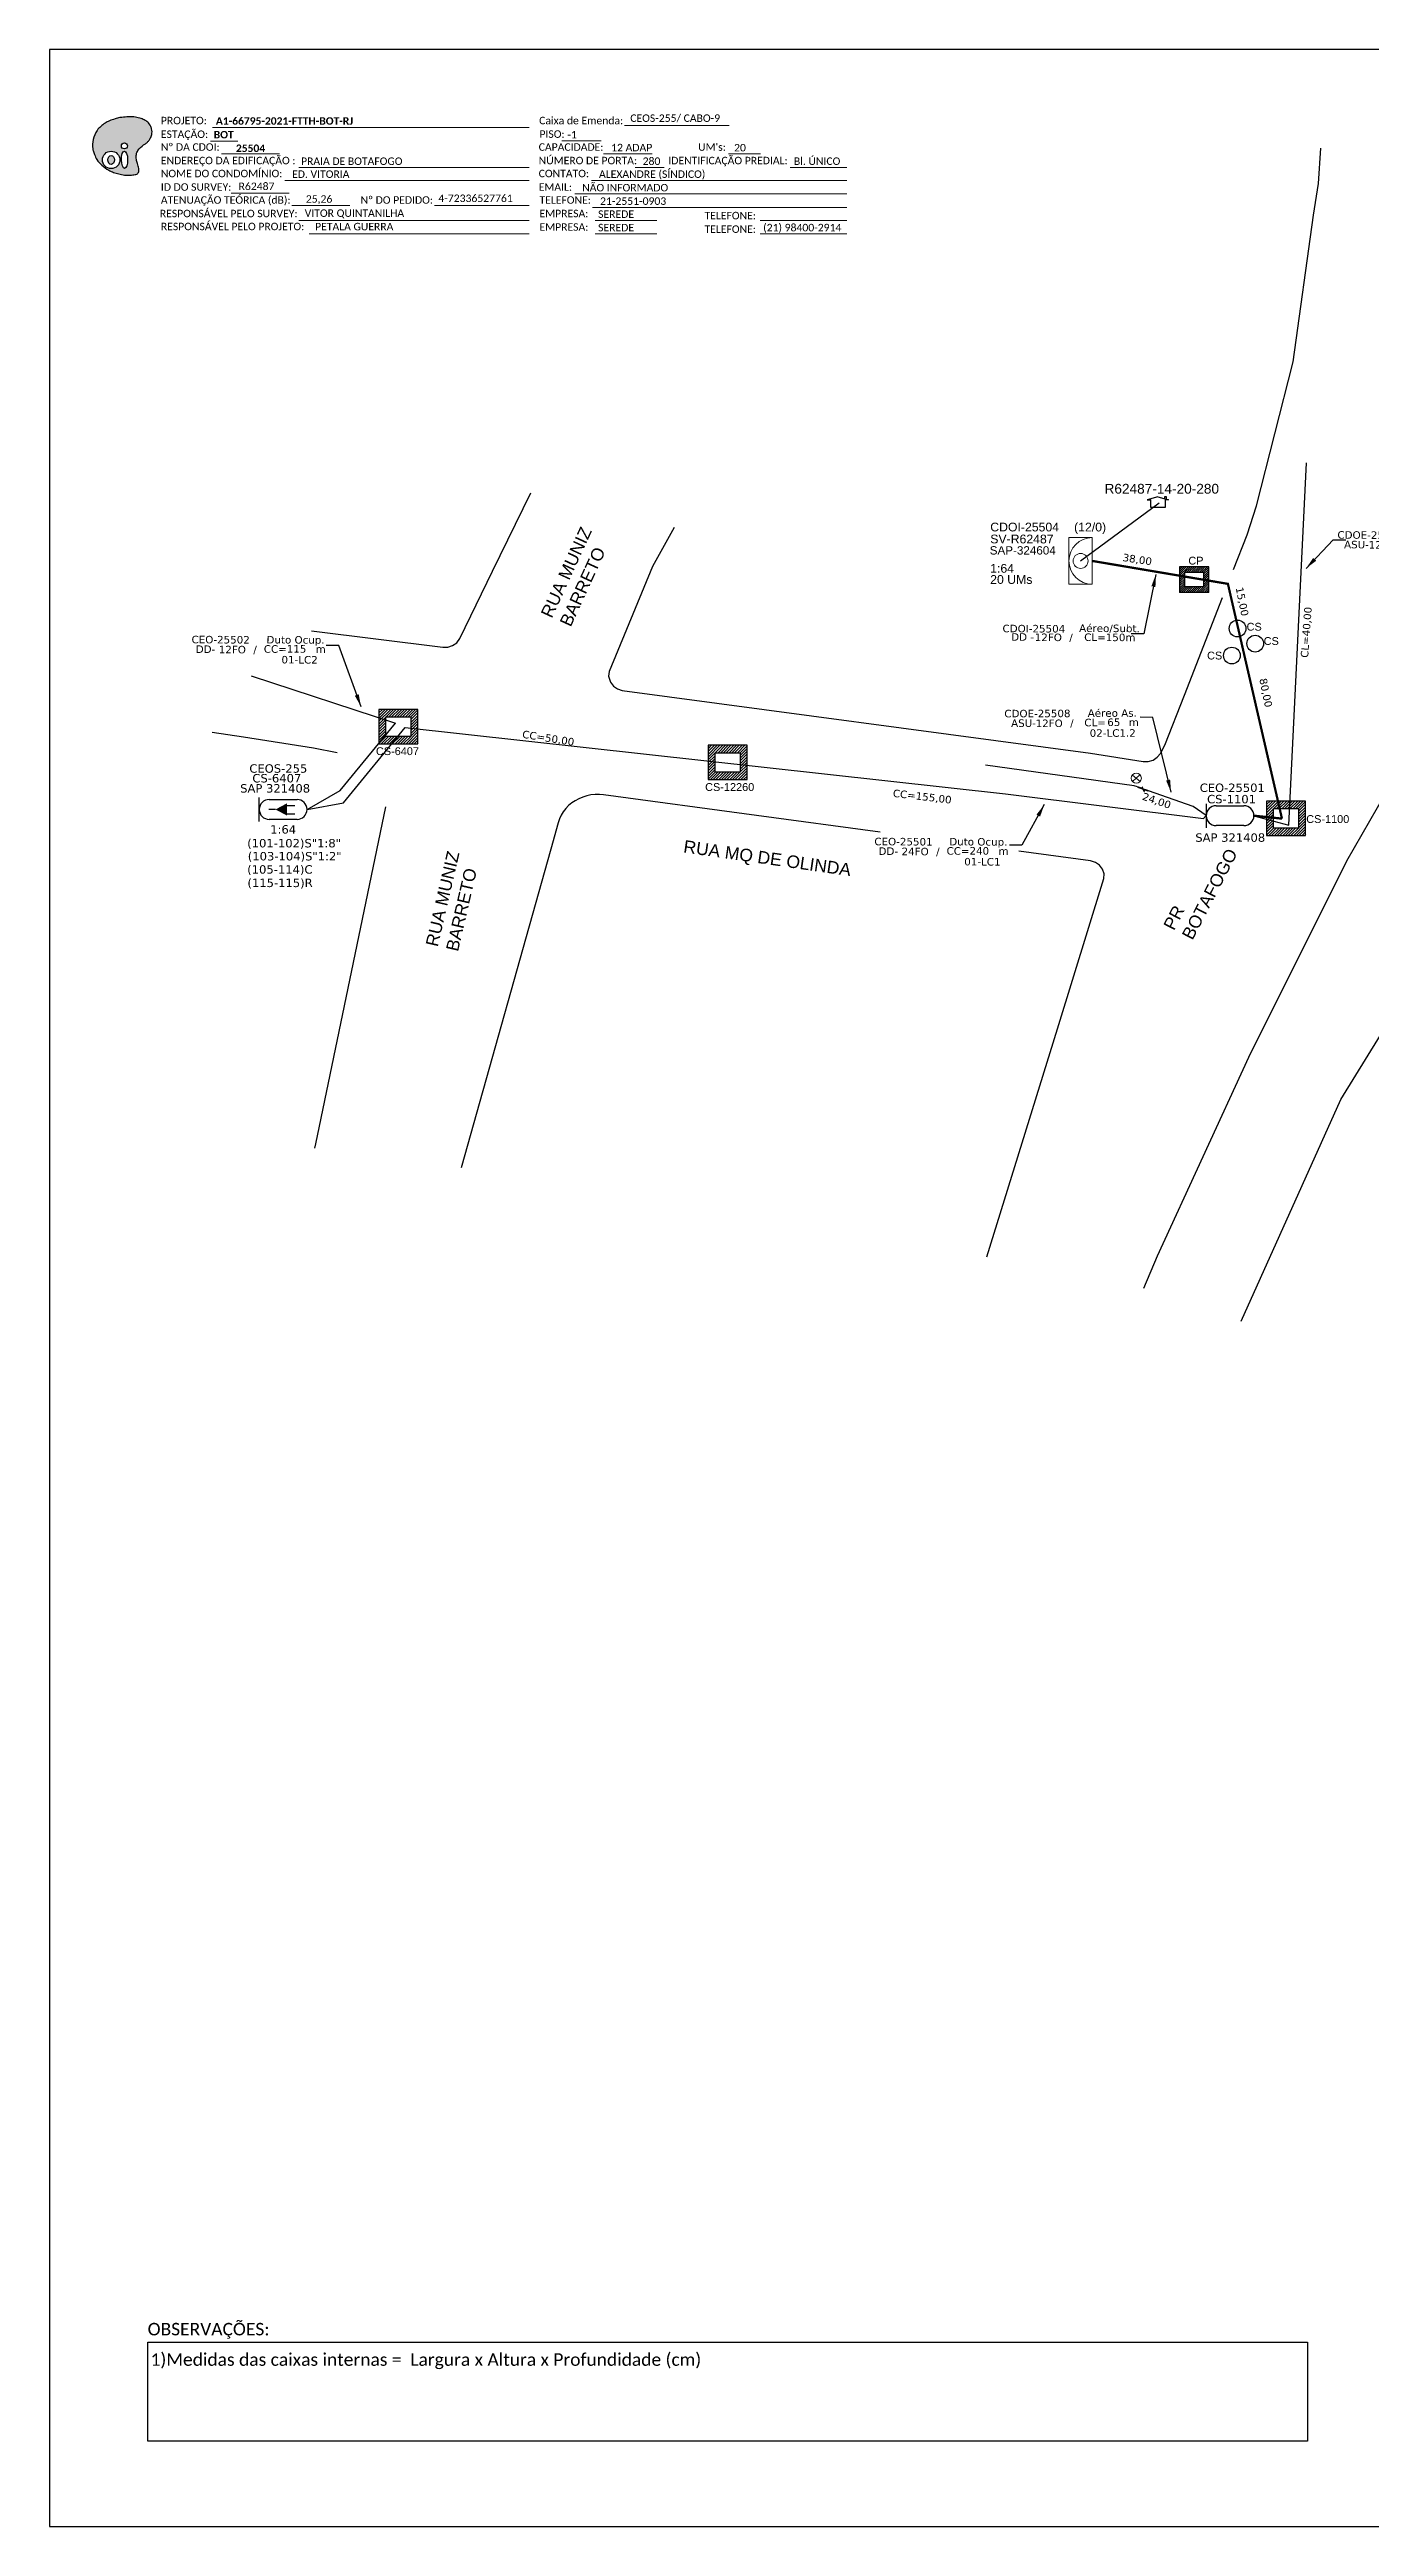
# Model space of a CAD drawing. Extents: x -4 to 837, y 1 to 595.
# Drawn here: x -4 to 313, y 1 to 595 of the extents above; entities that cross this region are included whole.
import ezdxf
from ezdxf.enums import TextEntityAlignment as Align

# ---------------------------------------------------------------- set-up
doc = ezdxf.new("R2010")
doc.units = 0
doc.linetypes.add('PHANTOM2', pattern=[1.25, 0.625, -0.125, 0.125, -0.125, 0.125, -0.125])
for name, color, linetype in [('10.0-Cartográfico', 4, 'Continuous'), ('10.1-Caixas Subterrâneas', 5, 'Continuous'), ('20.4-CEOS', 1, 'Continuous'), ('20.5-CEO', 1, 'Continuous'), ('CAP a instalar', 1, 'Continuous'), ('celulas gpon', 7, 'Continuous'), ('label_cabos', 7, 'Continuous'), ('Legenda', 1, 'Continuous'), ('locais', 5, 'Continuous'), ('QUADRA', 7, 'Continuous'), ('Subida Lateral', 5, 'Continuous'), ('surveys', 7, 'Continuous'), ('surveys legendas', 7, 'Continuous')]:
    doc.layers.add(name, color=color, linetype=linetype)
for name, color, linetype, lineweight in [('10.4-Postes', 1, 'Continuous', 0), ("20.0-LEGENDA DOS CDO'S", 1, 'Continuous', 0), ('20.1-CDO_INTERIOR', 1, 'Continuous', 0), ('Segmento Logradouro Texto', 251, 'Continuous', 0)]:
    doc.layers.add(name, color=color, linetype=linetype, lineweight=lineweight)
doc.layers.add('DROP DE CLIENTE', color=140, linetype='Continuous', plot=False)
doc.layers.add('EXTRA', color=50, linetype='Continuous', plot=False)
doc.styles.add('ARIAL', font='arial.ttf')
doc.styles.add('DIGICADE', font='arial.ttf')
doc.styles.add('MtXpl_Calibri', font='calibri.ttf')
doc.styles.add('siredit', font='verdana.ttf')
doc.styles.add('WMF-Calibri0', font='calibri.ttf')
doc.styles.add('WMF-Calibri1', font='calibrib.ttf')
doc.linetypes.add('FENCELINE1', pattern='A,0.25,-0.1,[133,ltypeshp.shx,S=0.1,R=0,X=-0.1,Y=0],-0.1,1', length=1.45)
doc.dimstyles.new('CC', dxfattribs={"dimtxt": 1, "dimasz": 2, "dimexe": 0.18, "dimexo": 0.0625, "dimgap": 0.09, "dimtad": 0, "dimdec": 0, "dimrnd": 1, "dimzin": 0, "dimdsep": 46, "dimtxsty": 'siredit', "dimblk": 'NONE', "dimcen": 0, "dimse1": 1, "dimse2": 1, "dimsd1": 1, "dimsd2": 1, "dimclrt": 7, "dimadec": 0, "dimazin": 0, "dimtfac": 1, "dimtdec": 0, "dimtofl": 0, "dimtmove": 0, "dimatfit": 3, "dimfxl": 0, "dimtolj": 1, "dimtzin": 0, "dimarcsym": 0})

# ---------------------------------------------------------------- blocks, each defined once
blk = doc.blocks.new('OI')
h = blk.add_hatch(color=40)
edge = h.paths.add_edge_path()
edge.add_spline(control_points=[(4.35, -0.67), (3.92, -0.99), (3.26, -1.5), (2.81, -2.59), (2.9, -3.5), (3.06, -4.27), (3.31, -4.85), (3.37, -5.39), (3.4, -5.88), (3.2, -6.4), (2.54, -6.61), (1.65, -6.63), (0.55, -6.67), (-0.56, -6.42), (-1.61, -6.14), (-2.77, -5.61), (-3.92, -4.77), (-4.89, -3.7), (-5.34, -2.65), (-5.6, -1.94), (-5.85, -0.96), (-5.71, 0.47), (-5.1, 2.02), (-4.14, 3.02), (-3.3, 3.61), (-2.37, 4.16), (-1.36, 4.44), (-0.56, 4.7), (0.79, 4.85), (2.24, 4.97), (3.79, 4.57), (4.67, 4.21), (5.44, 3.65), (5.76, 2.99), (6.03, 2.21), (6.01, 1.46), (5.72, 0.64), (5.31, 0.08), (4.88, -0.38), (4.51, -0.55), (4.35, -0.67)], knot_values=[0, 0, 0, 0, 1.60434, 2.417191, 3.427595, 4.282808, 4.776746, 5.304182, 5.888771, 6.258406, 6.858137, 7.79129, 8.986195, 10.124242, 11.187857, 12.242908, 13.953784, 15.414161, 16.515391, 17.349188, 17.675853, 19.552021, 21.515531, 22.568638, 23.63245, 24.621084, 25.782718, 26.745347, 27.142653, 29.870543, 31.004649, 31.921532, 32.709589, 33.801391, 34.042471, 35.192333, 35.971461, 36.628871, 37.254359, 37.836911, 37.836911, 37.836911, 37.836911], degree=3, periodic=0)
h.paths.add_polyline_path([(1.13, -0.87, -1), (-0.04, -0.87, -1)], flags=16)
edge = h.paths.add_edge_path(flags=16)
edge.add_ellipse((0.56, -3.59), major_axis=(-0.02, 1.71), ratio=0.361305, start_angle=0, end_angle=360)
h.paths.add_polyline_path([(-0.36, -3.62, -1), (-3.8, -3.62, -1)], flags=16)
edge = h.paths.add_edge_path(flags=0)
edge.add_ellipse((-2.08, -3.62), major_axis=(0, 0.885), ratio=0.758294, start_angle=0, end_angle=360)
at = {"color": 40}
for centre, radius in [((-2.08, -3.62), 1.72), ((0.54, -0.87), 0.587)]:
    blk.add_circle(centre, radius, dxfattribs=at)
blk.add_ellipse((-2.08, -3.62), major_axis=(0, 0.885), ratio=0.758294, start_param=-3.141592653589792, end_param=3.141592653589792, dxfattribs=at)
blk.add_ellipse((0.56, -3.59), major_axis=(-0.02, 1.71), ratio=0.361305, dxfattribs=at)
at = {"color": 40, "start_tangent": (-0.800898, -0.598801), "end_tangent": (-0.800898, -0.598801)}
blk.add_spline([(4.35, -0.67), (3.2, -1.78), (2.9, -2.54), (2.92, -3.55), (3.12, -4.38), (3.28, -4.85), (3.37, -5.37), (3.35, -5.95), (3.2, -6.29), (2.66, -6.55), (1.73, -6.63), (0.54, -6.62), (-0.58, -6.41), (-1.6, -6.11), (-2.56, -5.67), (-3.95, -4.67), (-4.89, -3.56), (-5.37, -2.56), (-5.64, -1.78), (-5.72, -1.46), (-5.63, 0.42), (-4.84, 2.22), (-4.13, 2.99), (-3.27, 3.62), (-2.4, 4.09), (-1.3, 4.47), (-0.37, 4.72), (0.02, 4.77), (2.75, 4.8), (3.85, 4.53), (4.69, 4.16), (5.31, 3.68), (5.85, 2.73), (5.93, 2.5), (5.94, 1.35), (5.67, 0.62), (5.29, 0.08), (4.84, -0.36), (4.35, -0.67)], degree=3, dxfattribs=at)
blk = doc.blocks.new('POLE_POLE')
at = {"layer": '10.4-Postes', "color": 1, "linetype": 'PHANTOM2'}
for points in [[(-0.0000081, 0.0000105), (0.0000076, -0.0000022)], [(0.0000071, 0.000011), (-0.0000076, -0.0000027)]]:
    blk.add_lwpolyline(points, dxfattribs=at)
at = {"layer": '10.4-Postes', "color": 1}
blk.add_circle((-0.0000002, 0.0000042), 0.0000101, dxfattribs=at)
blk = doc.blocks.new('SURVEY_SURVEY')
for p, q in [((0, 0.0000127), (-0.0000126, 0.000009)), ((-0.0000126, 0.000009), (-0.0000086, 0.000009)), ((-0.0000086, 0), (-0.0000086, 0.000009)), ((0.0000086, 0), (-0.0000086, 0)), ((0, 0.0000127), (0.0000126, 0.000009)), ((0.0000084, 0.0000132), (0.0000098, 0.0000132)), ((0.0000084, 0.0000103), (0.0000084, 0.0000132)), ((0.0000126, 0.000009), (0.0000086, 0.000009)), ((0.0000086, 0.000009), (0.0000086, 0)), ((0.0000098, 0.0000132), (0.0000098, 0.0000099))]:
    blk.add_line(p, q)
blk = doc.blocks.new('LEGENDA DOS CABOS')
at = {"layer": 'EXTRA', "color": 0, "style": 'siredit'}
for tag, p in [('ID', (4.6, 0.97)), ('XX', (9.03, 0.97))]:
    blk.add_attdef(tag, text='', height=0.48, rotation=359.69, dxfattribs=at).set_placement(p, align=Align.MIDDLE_CENTER)
at = {"layer": 'Legenda', "color": 0, "style": 'siredit'}
for tag, p in [('TIPO_CABO', (1.31, 0)), ('CABO', (4.69, -0.05)), ('/', (6.81, -0.05)), ('METROS', (10.03, -0.05))]:
    blk.add_attdef(tag, text='', height=0.8, rotation=359.69, dxfattribs=at).set_placement(p, align=Align.MIDDLE_CENTER)
blk = doc.blocks.new('_None')
blk = doc.blocks.new('Inst CB DT OCUP CFOA-SM-DD-G-24')
at = {"layer": 'label_cabos', "color": 0, "style": 'siredit'}
for tag, flags, p in [('ID_ATIVIDADE', 3, (1.31, 2.67)), ('FATOR', 1, (11.56, 2.55))]:
    blk.add_attdef(tag, text='', height=1, rotation=359.69, dxfattribs=dict(at, flags=flags)).set_placement(p, align=Align.MIDDLE_CENTER)
for tag, p in [('TIPO_CABO', (1.11, 0)), ('DESTINO_CABO', (3.13, 1.26)), ('CABO', (4.69, -0.05)), ('/', (7.71, -0.05)), ('LANCE', (10.41, 0.02)), ('TIPO_CABO', (13.11, 1.24)), ('UND', (16.46, 0)), ('FID', (13.65, -1.41))]:
    blk.add_attdef(tag, text='', height=1, rotation=359.69, dxfattribs=at).set_placement(p, align=Align.MIDDLE_CENTER)
blk.add_attdef('QTDE', (11.93, -0.45), '', height=1, rotation=359.69, dxfattribs=at)
blk = doc.blocks.new('Inst CB AS CFOA-SM-ASU-120-S-12')
at = {"layer": 'label_cabos', "color": 0, "style": 'siredit'}
for tag, flags, p in [('ID_ATIVIDADE', 3, (1.31, 2.67)), ('FATOR', 1, (11.56, 2.55))]:
    blk.add_attdef(tag, text='', height=1, rotation=359.69, dxfattribs=dict(at, flags=flags)).set_placement(p, align=Align.MIDDLE_CENTER)
for tag, p in [('TIPO_CABO', (1.26, 0)), ('DESTINO_CABO', (3.13, 1.26)), ('CABO', (4.69, -0.05)), ('/', (7.71, -0.05)), ('LANCE', (10.81, 0)), ('TIPO_CABO', (13.11, 1.24)), ('UND', (15.96, 0)), ('FID', (13.15, -1.41))]:
    blk.add_attdef(tag, text='', height=1, rotation=359.69, dxfattribs=at).set_placement(p, align=Align.MIDDLE_CENTER)
blk.add_attdef('QTDE', (12.43, -0.47), '', height=1, rotation=359.69, dxfattribs=at)
blk = doc.blocks.new('Inst CB DT OCUP CFOA-SM-ASU-120-S-12')
at = {"layer": 'label_cabos', "color": 0, "style": 'siredit'}
for tag, flags, p in [('ID_ATIVIDADE', 3, (1.31, 2.67)), ('FATOR', 1, (11.56, 2.55))]:
    blk.add_attdef(tag, text='', height=1, rotation=359.69, dxfattribs=dict(at, flags=flags)).set_placement(p, align=Align.MIDDLE_CENTER)
for tag, p in [('TIPO_CABO', (1.26, 0)), ('DESTINO_CABO', (3.13, 1.26)), ('CABO', (4.69, -0.05)), ('/', (7.71, -0.05)), ('LANCE', (10.91, 0)), ('TIPO_CABO', (13.11, 1.24)), ('UND', (15.96, 0)), ('FID', (13.15, -1.41))]:
    blk.add_attdef(tag, text='', height=1, rotation=359.69, dxfattribs=at).set_placement(p, align=Align.MIDDLE_CENTER)
blk.add_attdef('QTDE', (12.43, -0.47), '', height=1, rotation=359.69, dxfattribs=at)
blk = doc.blocks.new('*X23')
at = {"color": 0, "linetype": 'Continuous'}
for p, q in [((-1.25, 0.34099), (-0.49099, 1.1)), ((-1.25, 0.517767), (-0.667767, 1.1)), ((-1.25, 0.694544), (-0.844544, 1.1)), ((-1.25, 0.87132), (-1.02132, 1.1)), ((-1.25, 1.048097), (-1.198097, 1.1)), ((-1.25, 0.164214), (-0.8035, 0.610714)), ((-1.25, -0.012563), (-0.8035, 0.433937)), ((-1.25, -0.18934), (-0.8035, 0.25716)), ((-1.25, -0.366117), (-0.8035, 0.080383)), ((-0.789214, 0.625), (-0.314214, 1.1)), ((-0.612437, 0.625), (-0.137437, 1.1)), ((-0.43566, 0.625), (0.03934, 1.1)), ((-0.258883, 0.625), (0.216117, 1.1)), ((-0.082107, 0.625), (0.392893, 1.1)), ((0.09467, 0.625), (0.56967, 1.1)), ((0.271447, 0.625), (0.746447, 1.1)), ((0.448223, 0.625), (0.923223, 1.1)), ((0.625, 0.625), (1.1, 1.1)), ((0.801777, 0.625), (1.25, 1.073223)), ((0.8035, 0.449947), (1.25, 0.896447)), ((0.8035, 0.27317), (1.25, 0.71967)), ((0.8035, 0.096393), (1.25, 0.542893)), ((0.8035, -0.080383), (1.25, 0.366117)), ((0.8035, -0.25716), (1.25, 0.18934)), ((0.8035, -0.433937), (1.25, 0.012563)), ((-1.25, -0.542893), (-0.8035, -0.096393)), ((-1.25, -0.71967), (-0.8035, -0.27317)), ((-1.25, -0.896447), (-0.8035, -0.449947)), ((-1.25, -1.073223), (-0.801777, -0.625)), ((-1.1, -1.1), (-0.625, -0.625)), ((-0.923223, -1.1), (-0.448223, -0.625)), ((-0.746447, -1.1), (-0.271447, -0.625)), ((-0.56967, -1.1), (-0.09467, -0.625)), ((-0.392893, -1.1), (0.082107, -0.625)), ((-0.216117, -1.1), (0.258883, -0.625)), ((-0.03934, -1.1), (0.43566, -0.625)), ((0.137437, -1.1), (0.612437, -0.625)), ((0.314214, -1.1), (0.789214, -0.625)), ((0.49099, -1.1), (1.25, -0.34099)), ((0.667767, -1.1), (1.25, -0.517767)), ((0.8035, -0.610714), (1.25, -0.164214)), ((0.844544, -1.1), (1.25, -0.694544)), ((1.02132, -1.1), (1.25, -0.87132)), ((1.198097, -1.1), (1.25, -1.048097))]:
    blk.add_line(p, q, dxfattribs=at)
blk = doc.blocks.new('*U36')
at = {"layer": '20.4-CEOS', "color": 7, "style": 'siredit'}
for tag, p in [('FIBRAS_SPLITTER', (0, 0)), ('FIBRAS_TOP_C', (0, -4.13)), ('RESERVA_FINAIS', (0, -5.46))]:
    blk.add_attdef(tag, p, '', height=1.01, dxfattribs=at)
for tag, p, flags in [('ID_ATIVIDADE', (0, -6.77), 3), ('QTDE', (0, -9.4), 1), ('FATOR', (0, -8.09), 1), ('FID', (0, -10.71), 1)]:
    blk.add_attdef(tag, p, '', height=1.01, dxfattribs=dict(at, flags=flags))
blk = doc.blocks.new('*U35')
at = {"layer": '20.4-CEOS', "color": 7, "style": 'siredit'}
blk.add_attdef('FIBRAS_SPLITTER', (0, 0), '', height=1.01, dxfattribs=at)
for tag, p, flags in [('ID_ATIVIDADE', (0, -1.48), 3), ('FATOR', (0, -2.79), 1), ('QTDE', (0, -4.11), 1), ('FID', (0, -5.42), 1)]:
    blk.add_attdef(tag, p, '', height=1.01, dxfattribs=dict(at, flags=flags))
blk = doc.blocks.new('Inst CB DT OCUP CFOA-SM-DD-S-12')
at = {"layer": 'label_cabos', "color": 0, "style": 'siredit'}
for tag, flags, p in [('ID_ATIVIDADE', 3, (1.31, 2.67)), ('FATOR', 1, (11.56, 2.55))]:
    blk.add_attdef(tag, text='', height=1, rotation=359.69, dxfattribs=dict(at, flags=flags)).set_placement(p, align=Align.MIDDLE_CENTER)
for tag, p in [('TIPO_CABO', (1.11, 0)), ('DESTINO_CABO', (3.13, 1.26)), ('CABO', (4.69, -0.05)), ('/', (7.71, -0.05)), ('LANCE', (10.41, 0.02)), ('TIPO_CABO', (13.11, 1.24)), ('UND', (16.46, 0)), ('FID', (13.65, -1.41))]:
    blk.add_attdef(tag, text='', height=1, rotation=359.69, dxfattribs=at).set_placement(p, align=Align.MIDDLE_CENTER)
blk.add_attdef('QTDE', (11.93, -0.45), '', height=1, rotation=359.69, dxfattribs=at)

msp = doc.modelspace()

# ---------------------------------------------------------------- linework, layer by layer
for p, q in [((837.17, 595.26), (-3.83, 595.26)), ((-3.83, 595.26), (-3.83, 1.26)), ((-3.83, 1.26), (837.17, 1.26))]:
    msp.add_line(p, q)
at = {"color": 7, "lineweight": 0}
for points in [[(35.28, 576.58), (111.25, 576.58)], [(134.09, 577.07), (159.22, 577.07)], [(34.76, 573.3), (41.31, 573.3)], [(119.05, 573.34), (128.53, 573.34)], [(37.42, 570.23), (51.37, 570.23)], [(55.99, 566.99), (111.25, 566.99)], [(129.1, 570.23), (140.71, 570.23)], [(136.68, 566.99), (143.62, 566.99)], [(159.04, 570.23), (166.7, 570.23)], [(173.85, 566.99), (187.41, 566.99)], [(39.74, 560.82), (53.69, 560.82)], [(52.58, 563.88), (111.25, 563.88)], [(122.17, 560.64), (187.44, 560.64)], [(126.21, 563.88), (187.44, 563.88)], [(54.28, 557.85), (68.22, 557.85)], [(55.99, 554.29), (111.25, 554.29)], [(88.51, 557.85), (111.27, 557.85)], [(126.46, 557.41), (187.44, 557.41)], [(127.07, 554.29), (141.86, 554.29)], [(166.67, 554.29), (187.44, 554.29)], [(58.48, 551.06), (111.25, 551.06)], [(127.07, 551.06), (141.86, 551.06)], [(166.67, 551.06), (187.44, 551.06)]]:
    msp.add_lwpolyline(points, dxfattribs=at)
at = {"color": 0}
msp.add_lwpolyline([(19.73, 45.46), (297.98, 45.46), (297.98, 21.75), (19.73, 21.75)], close=True, dxfattribs=at)
at = {"layer": '10.0-Cartográfico'}
for points in [[(280.21, 470.59), (283.44, 478.87), (285.75, 485.87), (294.53, 520.39), (299.38, 555.56), (300.57, 563.15), (301.14, 571.6)], [(383.49, 512.03), (382.23, 510.58), (363.56, 487.68), (348.31, 466.58), (333.83, 445.01), (320.16, 423), (307.29, 400.58), (283.78, 353.56), (261.91, 305.86), (258.6, 298.14)], [(383.49, 512.03), (382.23, 510.58), (363.56, 487.68), (348.31, 466.58), (333.83, 445.01), (320.16, 423), (307.29, 400.58), (283.78, 353.56), (261.91, 305.86), (258.6, 298.14)], [(383.49, 512.03), (382.23, 510.58), (363.56, 487.68), (348.31, 466.58), (333.83, 445.01), (320.16, 423), (307.29, 400.58), (283.78, 353.56), (261.91, 305.86), (258.6, 298.14)], [(383.49, 512.03), (382.23, 510.58), (363.56, 487.68), (348.31, 466.58), (333.83, 445.01), (320.16, 423), (307.29, 400.58), (283.78, 353.56), (261.91, 305.86), (258.6, 298.14)], [(282.03, 290.29), (305.98, 343.43), (370.01, 447.27), (408.81, 497.88)], [(282.03, 290.29), (305.98, 343.43), (370.01, 447.27), (408.81, 497.88)], [(282.03, 290.29), (305.98, 343.43), (370.01, 447.27), (408.81, 497.88)], [(282.03, 290.29), (305.98, 343.43), (370.01, 447.27), (408.81, 497.88)], [(102.47, 470.2), (111.64, 488.98)], [(146.02, 480.66), (140.85, 471.28), (130.42, 446.1), (130.28, 444.98), (130.71, 443.52), (131.43, 442.6), (132.41, 441.93), (133.57, 441.58), (245.86, 426.53)], [(59.03, 455.88), (90.51, 451.91), (91.73, 451.94), (92.88, 452.3), (93.85, 452.99), (94.59, 453.99), (102.47, 470.2)], [(245.86, 426.53), (245.86, 426.53), (258.54, 424.53), (259.77, 424.52), (260.94, 424.86), (261.92, 425.52), (262.65, 426.43), (263.76, 428.4), (268.46, 440.45)], [(65.16, 426.6), (59.51, 427.68), (42.74, 430.36), (35.15, 431.5)], [(165.76, 411.57), (129.1, 416.52), (128.09, 416.6), (127.05, 416.6), (126.04, 416.5), (125.05, 416.29), (124.08, 415.99), (123.15, 415.6), (122.28, 415.12), (121.45, 414.57), (120.69, 413.93), (120.02, 413.22), (119.43, 412.45), (118.91, 411.63), (118.51, 410.76), (118.19, 409.85), (116.4, 403.5)], [(59.82, 331.83), (60.04, 332.85), (76.86, 413.68)], [(195.44, 407.54), (165.76, 411.57)], [(116.4, 403.5), (94.91, 327.11)], [(237.96, 360.4), (249.13, 396.5), (249.15, 397.62), (248.79, 398.7), (248.09, 399.63), (247.11, 400.3), (245.89, 400.69), (228.69, 403.02)], [(221.04, 305.71), (237.96, 360.4)]]:
    msp.add_lwpolyline(points, dxfattribs=at)
at = {"layer": '10.1-Caixas Subterrâneas', "color": 30}
for p, q in [((267.24, 471.23), (267.24, 465.04)), ((274.27, 471.23), (267.24, 471.23)), ((268.49, 469.9), (268.49, 469.9)), ((268.49, 466.38), (268.49, 469.9)), ((268.49, 469.9), (273.01, 469.9)), ((273.01, 469.9), (273.01, 466.38)), ((274.27, 465.04), (274.27, 471.23)), ((274.27, 465.04), (267.24, 465.04)), ((273.01, 466.38), (268.49, 466.38)), ((75.18, 437.01), (75.18, 428.77)), ((84.54, 437.01), (75.18, 437.01)), ((76.85, 435.23), (76.85, 435.23)), ((76.85, 430.55), (76.85, 435.23)), ((76.85, 435.23), (82.87, 435.23)), ((82.87, 435.23), (82.87, 430.55)), ((84.54, 428.77), (84.54, 437.01)), ((75.18, 428.77), (84.54, 428.77)), ((82.87, 430.55), (76.85, 430.55)), ((154.16, 428.41), (154.16, 420.17)), ((163.53, 428.41), (154.16, 428.41)), ((163.53, 420.17), (163.53, 428.41)), ((155.83, 426.63), (155.83, 426.63)), ((155.83, 421.95), (155.83, 426.63)), ((155.83, 426.63), (161.85, 426.63)), ((161.85, 421.95), (155.83, 421.95)), ((161.85, 426.63), (161.85, 421.95)), ((154.16, 420.17), (163.53, 420.17)), ((288.13, 415.03), (288.13, 406.79)), ((297.49, 415.03), (288.13, 415.03)), ((289.8, 413.25), (289.8, 413.25)), ((289.8, 408.56), (289.8, 413.25)), ((289.8, 413.25), (295.82, 413.25)), ((295.82, 413.25), (295.82, 408.56)), ((297.49, 406.79), (297.49, 415.03)), ((288.13, 406.79), (297.49, 406.79)), ((295.82, 408.56), (289.8, 408.56))]:
    msp.add_line(p, q, dxfattribs=at)
for centre in [(281.18, 456.42), (279.82, 449.92), (285.42, 452.79)]:
    msp.add_circle(centre, 2.01, dxfattribs=at)
at = {"layer": '20.1-CDO_INTERIOR', "color": 1, "lineweight": 18}
msp.add_lwpolyline([(240.72, 467.03), (240.72, 478.21), (246.31, 478.21), (246.31, 467.04)], close=True, dxfattribs=at)
msp.add_circle((243.52, 472.62), 1.79, dxfattribs=at)
msp.add_arc((246.31, 472.62), 5.59, 90.02759, 270.02759, dxfattribs=at)
at = {"layer": '20.4-CEOS', "color": 7}
for p, q in [((48.87, 415.41), (55.56, 415.41)), ((55.56, 410.64), (48.87, 410.64))]:
    msp.add_line(p, q, dxfattribs=at)
for points in [[(46.49, 410.15), (46.49, 415.9)], [(50.37, 413.02), (48.76, 413.02)], [(53.01, 413.97), (55.04, 413.97)], [(53.01, 411.99), (55.04, 411.99)]]:
    msp.add_lwpolyline(points, dxfattribs=at)
msp.add_lwpolyline([(50.37, 413.02, 0, 2.94, 0), (53.13, 413.02, 2.94, 2.94, 0)], format="xyseb", dxfattribs=at)
for centre, start, end in [((48.87, 413.02), 90, 270), ((55.56, 413.02), 270, 90)]:
    msp.add_arc(centre, 2.38, start, end, dxfattribs=at)
at = {"layer": '20.5-CEO', "color": 5}
for p, q in [((276.03, 413.91), (282.71, 413.91)), ((282.71, 409.14), (276.03, 409.14))]:
    msp.add_line(p, q, dxfattribs=at)
msp.add_lwpolyline([(273.65, 414.4), (273.65, 408.65)], dxfattribs=at)
for centre, start, end in [((276.03, 411.53), 90, 270), ((282.71, 411.53), 270, 90)]:
    msp.add_arc(centre, 2.38, start, end, dxfattribs=at)
at = {"layer": 'CAP a instalar', "color": 7, "linetype": 'FENCELINE1', "ltscale": 7}
for p, q in [((293.5, 409.23), (297.75, 496.16)), ((285.1, 411.52), (293.5, 409.23))]:
    msp.add_line(p, q, dxfattribs=at)
at = {"layer": 'CAP a instalar', "color": 7, "ltscale": 50}
for p, q in [((44.53, 445.06), (79.2, 433.69)), ((65.87, 417.58), (79.2, 433.69)), ((66.71, 414.63), (81.45, 432.71)), ((81.45, 432.71), (225.48, 416.73)), ((57.94, 413.02), (65.87, 417.58)), ((225.48, 416.73), (273.02, 410.89)), ((57.94, 413.02), (66.71, 414.63))]:
    msp.add_line(p, q, dxfattribs=at)
at = {"layer": 'CAP a instalar', "color": 7, "linetype": 'FENCELINE1', "ltscale": 50}
for p, q in [((256.34, 418.72), (220.71, 423.66)), ((257.19, 418.41), (256.34, 418.72)), ((270.51, 413.7), (259.81, 417.46)), ((273.65, 411.54), (270.51, 413.7))]:
    msp.add_line(p, q, dxfattribs=at)
at = {"layer": 'CAP a instalar', "color": 5, "ltscale": 50}
msp.add_line((273.02, 410.89), (273.65, 411.54), dxfattribs=at)
at = {"layer": 'CAP a instalar', "linetype": 'FENCELINE1', "ltscale": 7, "const_width": 0.546}
for points in [[(291.83, 410.82), (278.86, 467.12), (246.31, 472.62)], [(285.14, 411.52), (291.83, 410.82)]]:
    msp.add_lwpolyline(points, dxfattribs=at)
at = {"layer": 'DROP DE CLIENTE'}
msp.add_lwpolyline([(243.52, 472.62), (262.39, 486.53)], dxfattribs=at)
at = {"layer": 'QUADRA'}
msp.add_lwpolyline([(268.46, 440.45), (277.58, 463.85)], dxfattribs=at)
at = {"layer": 'Subida Lateral', "color": 5, "const_width": 0.4}
msp.add_lwpolyline([(259.81, 417.46), (258.91, 417.78), (258.76, 417.45), (258.31, 418.23), (258.19, 418.05), (257.19, 418.41)], dxfattribs=at)

# ---------------------------------------------------------------- block references
at = {"color": 7, "xscale": 1.213923925163967, "yscale": 1.213923925163967, "zscale": 1.213923925163967, "rotation": 0.1532896023949059}
msp.add_blockref('OI', (13.47, 573.2), dxfattribs=at)
at = {"color": 0, "lineweight": 0}
ref = msp.add_blockref('Inst CB DT OCUP CFOA-SM-DD-S-12', (31.59, 451.46), dxfattribs=dict(at, xscale=1.800000000000001, yscale=1.800000000000001, zscale=1.800000000000001))
ref.add_attrib('DESTINO_CABO', 'CEO-25502', dxfattribs={"layer": 'label_cabos', "color": 0, "height": 1.8, "rotation": 359.69001, "style": 'siredit'}).set_placement((37.23, 453.74), align=Align.MIDDLE_CENTER)
ref.add_attrib('TIPO_CABO', 'Duto Ocup.', dxfattribs={"layer": 'label_cabos', "color": 0, "height": 1.8, "rotation": 359.69001, "style": 'siredit'}).set_placement((55.19, 453.7), align=Align.MIDDLE_CENTER)
ref.add_attrib('/', '/', dxfattribs={"layer": 'label_cabos', "color": 0, "height": 1.8, "rotation": 359.69001, "style": 'siredit'}).set_placement((45.48, 451.37), align=Align.MIDDLE_CENTER)
ref.add_attrib('FID', '01-LC2', dxfattribs={"layer": 'label_cabos', "color": 0, "height": 1.8, "rotation": 359.69001, "style": 'siredit'}).set_placement((56.16, 448.92), align=Align.MIDDLE_CENTER)
ref.add_attrib('LANCE', 'CC=', dxfattribs={"layer": 'label_cabos', "color": 0, "height": 1.8, "rotation": 359.69001, "style": 'siredit'}).set_placement((50.33, 451.5), align=Align.MIDDLE_CENTER)
ref.add_attrib('UND', 'm', dxfattribs={"layer": 'label_cabos', "color": 0, "height": 1.8, "rotation": 359.69001, "style": 'siredit'}).set_placement((61.23, 451.47), align=Align.MIDDLE_CENTER)
ref.add_attrib('CABO', '12FO', dxfattribs={"layer": 'label_cabos', "color": 0, "height": 1.8, "rotation": 359.69001, "style": 'siredit'}).set_placement((40.02, 451.37), align=Align.MIDDLE_CENTER)
ref.add_attrib('TIPO_CABO', 'DD-', dxfattribs={"layer": 'label_cabos', "color": 0, "height": 1.8, "rotation": 359.69001, "style": 'siredit'}).set_placement((33.59, 451.45), align=Align.MIDDLE_CENTER)
ref.add_attrib('QTDE', '115', (53.06, 450.64), dxfattribs={"layer": 'label_cabos', "color": 0, "height": 1.8, "rotation": 359.69001, "style": 'siredit'})
ref = msp.add_blockref('Inst CB DT OCUP CFOA-SM-DD-G-24', (195.39, 403.03), dxfattribs=dict(at, xscale=1.800000000000011, yscale=1.800000000000011, zscale=1.800000000000011))
ref.add_attrib('DESTINO_CABO', 'CEO-25501', dxfattribs={"layer": 'label_cabos', "color": 0, "height": 1.8, "rotation": 359.69001, "style": 'siredit'}).set_placement((201.03, 405.3), align=Align.MIDDLE_CENTER)
ref.add_attrib('TIPO_CABO', 'Duto Ocup.', dxfattribs={"layer": 'label_cabos', "color": 0, "height": 1.8, "rotation": 359.69001, "style": 'siredit'}).set_placement((218.99, 405.27), align=Align.MIDDLE_CENTER)
ref.add_attrib('/', '/', dxfattribs={"layer": 'label_cabos', "color": 0, "height": 1.8, "rotation": 359.69001, "style": 'siredit'}).set_placement((209.28, 402.94), align=Align.MIDDLE_CENTER)
ref.add_attrib('FID', '01-LC1', dxfattribs={"layer": 'label_cabos', "color": 0, "height": 1.8, "rotation": 359.69001, "style": 'siredit'}).set_placement((219.96, 400.48), align=Align.MIDDLE_CENTER)
ref.add_attrib('LANCE', 'CC=', dxfattribs={"layer": 'label_cabos', "color": 0, "height": 1.8, "rotation": 359.69001, "style": 'siredit'}).set_placement((214.13, 403.07), align=Align.MIDDLE_CENTER)
ref.add_attrib('UND', 'm', dxfattribs={"layer": 'label_cabos', "color": 0, "height": 1.8, "rotation": 359.69001, "style": 'siredit'}).set_placement((225.03, 403.03), align=Align.MIDDLE_CENTER)
ref.add_attrib('CABO', '24FO', dxfattribs={"layer": 'label_cabos', "color": 0, "height": 1.8, "rotation": 359.69001, "style": 'siredit'}).set_placement((203.83, 402.94), align=Align.MIDDLE_CENTER)
ref.add_attrib('TIPO_CABO', 'DD-', dxfattribs={"layer": 'label_cabos', "color": 0, "height": 1.8, "rotation": 359.69001, "style": 'siredit'}).set_placement((197.39, 403.02), align=Align.MIDDLE_CENTER)
ref.add_attrib('QTDE', '240', (216.86, 402.21), dxfattribs={"layer": 'label_cabos', "color": 0, "height": 1.8, "rotation": 359.69001, "style": 'siredit'})
at = {"layer": '10.1-Caixas Subterrâneas', "color": 30, "rotation": 180.0000000000633}
for p, xscale, yscale, zscale in [((270.75, 468.14), 2.81339324983495, 2.81339324983495, 5.626786499669899), ((79.86, 432.89), 3.745461257576417, 3.745461257576417, 7.490922515152834), ((158.84, 424.29), 3.745461257576417, 3.745461257576417, 7.490922515152834), ((292.81, 410.91), 3.745461257576417, 3.745461257576417, 7.490922515152834)]:
    msp.add_blockref('*X23', p, dxfattribs=dict(at, xscale=xscale, yscale=yscale, zscale=zscale))
at = {"layer": '20.4-CEOS', "color": 0, "lineweight": 0}
ref = msp.add_blockref('*U36', (43.59, 403.92), dxfattribs=dict(at, xscale=2, yscale=2, zscale=2))
ref.add_attrib('FIBRAS_SPLITTER', '(101-102)S"1:8"', (43.59, 403.92), dxfattribs={"color": 7, "height": 2.0194, "style": 'siredit'})
ref.add_attrib('FIBRAS_TOP_C', '(105-114)C', (43.59, 397.63), dxfattribs={"color": 7, "height": 2.019, "style": 'siredit'})
ref.add_attrib('RESERVA_FINAIS', '(115-115)R', (43.64, 394.41), dxfattribs={"color": 7, "height": 2.019, "style": 'siredit'})
at = {"layer": '20.4-CEOS', "color": 0, "lineweight": 0, "xscale": 2, "yscale": 2, "zscale": 2}
msp.add_blockref('*U35', (43.73, 400.8), dxfattribs=at).add_auto_attribs({'FIBRAS_SPLITTER': '(103-104)S"1:2"'})
at = {"layer": 'label_cabos', "color": 0, "lineweight": 0}
ref = msp.add_blockref('Inst CB DT OCUP CFOA-SM-ASU-120-S-12', (307.43, 476.54), dxfattribs=dict(at, xscale=1.799999999999997, yscale=1.799999999999997, zscale=1.799999999999997))
ref.add_attrib('DESTINO_CABO', 'CDOE-25507', dxfattribs={"color": 0, "height": 1.8, "rotation": 359.69001, "style": 'siredit'}).set_placement((313.07, 478.82), align=Align.MIDDLE_CENTER)
ref.add_attrib('CABO', '12FO', dxfattribs={"color": 0, "height": 1.8, "rotation": 359.69001, "style": 'siredit'}).set_placement((315.86, 476.45), align=Align.MIDDLE_CENTER)
ref.add_attrib('TIPO_CABO', 'Duto Ocup.', dxfattribs={"color": 0, "height": 1.8, "rotation": 359.69001, "style": 'siredit'}).set_placement((331.02, 478.78), align=Align.MIDDLE_CENTER)
ref.add_attrib('/', '/', dxfattribs={"color": 0, "height": 1.8, "rotation": 359.69001, "style": 'siredit'}).set_placement((321.31, 476.45), align=Align.MIDDLE_CENTER)
ref.add_attrib('TIPO_CABO', 'ASU-', dxfattribs={"color": 0, "height": 1.8, "rotation": 359.69001, "style": 'siredit'}).set_placement((309.7, 476.54), align=Align.MIDDLE_CENTER)
ref.add_attrib('FID', '01-LC1.1', dxfattribs={"color": 0, "height": 1.8, "rotation": 359.69001, "style": 'siredit'}).set_placement((331.09, 474), align=Align.MIDDLE_CENTER)
ref.add_attrib('LANCE', 'CC=', dxfattribs={"color": 0, "height": 1.8, "rotation": 359.69001, "style": 'siredit'}).set_placement((327.06, 476.55), align=Align.MIDDLE_CENTER)
ref.add_attrib('QTDE', '65', (329.8, 475.69), dxfattribs={"color": 0, "height": 1.8, "rotation": 359.69001, "style": 'siredit'})
ref.add_attrib('UND', 'm', dxfattribs={"color": 0, "height": 1.8, "rotation": 359.69001, "style": 'siredit'}).set_placement((336.16, 476.55), align=Align.MIDDLE_CENTER)
ref = msp.add_blockref('LEGENDA DOS CABOS', (224.68, 453.44), dxfattribs=dict(at, xscale=1.800000000000001, yscale=1.800000000000001, zscale=1.800000000000001))
ref.add_attrib('ID', 'CDOI-25504', dxfattribs={"color": 0, "height": 1.8, "rotation": 359.69001, "style": 'siredit'}).set_placement((232.31, 456.38), align=Align.MIDDLE_CENTER)
ref.add_attrib('CABO', '12FO', dxfattribs={"color": 0, "height": 1.8, "rotation": 359.69001, "style": 'siredit'}).set_placement((235.78, 454.3), align=Align.MIDDLE_CENTER)
ref.add_attrib('METROS', 'CL=150m', dxfattribs={"color": 0, "height": 1.8, "rotation": 359.69001, "style": 'siredit'}).set_placement((250.53, 454.3), align=Align.MIDDLE_CENTER)
ref.add_attrib('XX', 'Aéreo/Subt.', dxfattribs={"color": 0, "height": 1.8, "rotation": 359.69001, "style": 'siredit'}).set_placement((250.44, 456.46), align=Align.MIDDLE_CENTER)
ref.add_attrib('/', '/', dxfattribs={"color": 0, "height": 1.8, "rotation": 359.69001, "style": 'siredit'}).set_placement((241.23, 454.3), align=Align.MIDDLE_CENTER)
ref.add_attrib('TIPO_CABO', 'DD -', dxfattribs={"color": 0, "height": 1.8, "rotation": 359.69001, "style": 'siredit'}).set_placement((229.61, 454.38), align=Align.MIDDLE_CENTER)
at = {"layer": 'label_cabos'}
ref = msp.add_blockref('Inst CB AS CFOA-SM-ASU-120-S-12', (227.55, 433.71), dxfattribs=dict(at, xscale=1.799999999999999, yscale=1.799999999999999, zscale=1.799999999999999, rotation=0.4634636983192775))
ref.add_attrib('DESTINO_CABO', 'CDOE-25508', dxfattribs={"color": 0, "height": 1.8, "rotation": 0.15347, "style": 'siredit'}).set_placement((233.16, 436.03), align=Align.MIDDLE_CENTER)
ref.add_attrib('TIPO_CABO', 'Aéreo As.', dxfattribs={"color": 0, "height": 1.8, "rotation": 0.15347, "style": 'siredit'}).set_placement((251.12, 436.14), align=Align.MIDDLE_CENTER)
ref.add_attrib('CABO', '12FO', dxfattribs={"color": 0, "height": 1.8, "rotation": 0.15347, "style": 'siredit'}).set_placement((235.98, 433.68), align=Align.MIDDLE_CENTER)
ref.add_attrib('/', '/', dxfattribs={"color": 0, "height": 1.8, "rotation": 0.15347, "style": 'siredit'}).set_placement((241.43, 433.73), align=Align.MIDDLE_CENTER)
ref.add_attrib('TIPO_CABO', 'ASU-', dxfattribs={"color": 0, "height": 1.8, "rotation": 0.15347, "style": 'siredit'}).set_placement((229.82, 433.72), align=Align.MIDDLE_CENTER)
ref.add_attrib('FID', '02-LC1.2', dxfattribs={"color": 0, "height": 1.8, "rotation": 0.15347, "style": 'siredit'}).set_placement((251.23, 431.35), align=Align.MIDDLE_CENTER)
ref.add_attrib('LANCE', 'CL=', dxfattribs={"color": 0, "height": 1.8, "rotation": 0.15347, "style": 'siredit'}).set_placement((247, 433.87), align=Align.MIDDLE_CENTER)
ref.add_attrib('QTDE', '65', (249.92, 433.03), dxfattribs={"color": 0, "height": 1.8, "rotation": 0.15347, "style": 'siredit'})
ref.add_attrib('UND', 'm', dxfattribs={"color": 0, "height": 1.8, "rotation": 0.15347, "style": 'siredit'}).set_placement((256.28, 433.94), align=Align.MIDDLE_CENTER)
at = {"layer": 'locais', "color": 10, "xscale": 120000, "yscale": 120000, "zscale": 120000}
msp.add_blockref('POLE_POLE', (256.91, 420.01), dxfattribs=at)
at = {"layer": 'surveys', "color": 255, "xscale": 200000, "yscale": 200000, "zscale": 200000}
msp.add_blockref('SURVEY_SURVEY', (262.05, 485.47), dxfattribs=at)

# ---------------------------------------------------------------- texts
at = {"color": 7, "lineweight": 0, "style": 'WMF-Calibri0'}
for s, height, p in [('PROJETO:', 1.793, (22.88, 577.33)), ('ESTAÇÃO:', 1.793, (22.88, 574.05)), ('Caixa de Emenda:', 1.7927, (113.63, 577.33)), ('Nº DA CDOI:', 1.7927, (22.88, 570.98)), ('CAPACIDADE:', 1.7927, (113.52, 570.98)), ('PISO:', 1.793, (113.7, 574.09)), ("UM's:", 1.793, (151.77, 570.98)), ('ENDEREÇO DA EDIFICAÇÃO :', 1.7927, (22.88, 567.74)), ('NOME DO CONDOMÍNIO:', 1.7927, (22.88, 564.63)), ('CONTATO:', 1.793, (113.52, 564.63)), ('NÚMERO DE PORTA:', 1.7927, (113.52, 567.74)), ('IDENTIFICAÇÃO PREDIAL:', 1.7927, (144.61, 567.74)), ('ATENUAÇÃO TEÓRICA (dB):', 1.7927, (22.88, 558.28)), ('ID DO SURVEY:', 1.7927, (22.88, 561.39)), ('Nº DO PEDIDO:', 1.7927, (70.8, 558.28)), ('EMAIL:', 1.793, (113.52, 561.39)), ('TELEFONE:', 1.793, (113.71, 558.28)), ('RESPONSÁVEL PELO SURVEY:', 1.7927, (22.63, 555.04)), ('RESPONSÁVEL PELO PROJETO:', 1.7927, (22.88, 551.93)), ('EMPRESA:', 1.793, (113.71, 555.04)), ('EMPRESA:', 1.793, (113.71, 551.8)), ('TELEFONE:', 1.793, (153.31, 554.54)), ('TELEFONE:', 1.793, (153.31, 551.3))]:
    msp.add_text(s, height=height, dxfattribs=at).set_placement(p)
at = {"color": 7}
for s, height, style, p in [('A1-66795-2021-FTTH-BOT-RJ', 1.7927, 'WMF-Calibri1', (36.07, 577.23)), ('CEOS-255/ CABO-9', 1.7927, 'WMF-Calibri0', (135.49, 577.91)), ('BOT', 1.793, 'WMF-Calibri1', (35.56, 573.95)), ('-1', 1.793, 'WMF-Calibri0', (120.4, 573.94)), (' 12 ADAP', 1.793, 'WMF-Calibri0', (130.27, 570.85)), ('20', 1.793, 'WMF-Calibri0', (160.39, 570.83)), ('ED. VITORIA', 1.7927, 'WMF-Calibri0', (54.36, 564.48)), ('PRAIA DE BOTAFOGO', 1.7927, 'WMF-Calibri0', (56.5, 567.58)), ('ALEXANDRE (SÍNDICO)', 1.7927, 'WMF-Calibri0', (127.99, 564.48)), ('280', 1.793, 'WMF-Calibri0', (138.46, 567.59)), ('Bl. ÚNICO', 1.793, 'WMF-Calibri0', (174.74, 567.59)), (' R62487', 1.793, 'WMF-Calibri0', (40.9, 561.56)), ('25,26', 1.793, 'WMF-Calibri0', (57.65, 558.52)), ('4-72336527761', 1.7927, 'WMF-Calibri0', (89.45, 558.69)), ('NÃO INFORMADO', 1.7927, 'WMF-Calibri0', (123.95, 561.24)), ('21-2551-0903', 1.7927, 'WMF-Calibri0', (128.24, 558.01)), ('VITOR QUINTANILHA', 1.7927, 'WMF-Calibri0', (57.39, 555.13)), ('PETALA GUERRA', 1.7927, 'WMF-Calibri0', (59.88, 551.9)), ('SEREDE', 1.793, 'WMF-Calibri0', (127.77, 554.89)), ('SEREDE', 1.793, 'WMF-Calibri0', (127.77, 551.66)), ('(21) 98400-2914', 1.7927, 'WMF-Calibri0', (167.37, 551.66))]:
    msp.add_text(s, height=height, dxfattribs=dict(at, style=style)).set_placement(p)
at = {"color": 7, "style": 'WMF-Calibri1'}
msp.add_text('25504', height=1.793, dxfattribs=at).set_placement((44.39, 570.69), align=Align.CENTER)
for s, style, p in [('OBSERVAÇÕES:', 'WMF-Calibri0', (19.71, 47.08)), ('1)Medidas das caixas internas =  Largura x Altura x Profundidade (cm)', 'MtXpl_Calibri', (20.4, 39.78))]:
    msp.add_text(s, height=3, dxfattribs=dict(style=style)).set_placement(p)
at = {"layer": '10.1-Caixas Subterrâneas', "color": 30, "style": 'ARIAL'}
for s, p in [('CP', (269.37, 471.75)), ('CS', (283.34, 455.9)), ('CS', (287.44, 452.47)), ('CS', (273.86, 448.99)), ('CS-6407', (74.47, 426.06)), ('CS-12260', (153.45, 417.46)), ('CS-1100', (297.65, 409.78))]:
    msp.add_text(s, height=1.874, dxfattribs=at).set_placement(p)
at = {"layer": "20.0-LEGENDA DOS CDO'S", "color": 1, "style": 'ARIAL'}
for s, p in [('CDOI-25504', (221.85, 479.7)), ('SV-R62487', (221.85, 476.83)), ('1:64', (221.83, 469.79)), ('20 UMs', (221.83, 467.12))]:
    msp.add_text(s, height=2.104, rotation=359.97241, dxfattribs=at).set_placement(p)
msp.add_text('         (12/0)', height=2.1037, rotation=359.97241, dxfattribs=at).set_placement((242.13, 479.69), align=Align.CENTER)
msp.add_text('SAP-324604', height=2, dxfattribs=at).set_placement((221.72, 474.15))
at = {"layer": '20.4-CEOS', "color": 7, "style": 'siredit'}
for s, p in [('CEOS-255', (51.06, 423.85)), ('SAP 321408', (50.29, 419.09)), ('CS-6407', (50.7, 421.52)), ('1:64', (52.22, 409.25))]:
    msp.add_text(s, height=2.019, dxfattribs=at).set_placement(p, align=Align.TOP_CENTER)
at = {"layer": '20.4-CEOS', "color": 5, "style": 'siredit'}
msp.add_text('CEO-25501', height=2.009, dxfattribs=at).set_placement((279.91, 419.23), align=Align.TOP_CENTER)
at = {"layer": '20.5-CEO', "color": 5, "style": 'siredit'}
for s, p in [('CS-1101', (279.73, 416.51)), ('SAP 321408', (279.42, 407.29))]:
    msp.add_text(s, height=2.017, dxfattribs=at).set_placement(p, align=Align.TOP_CENTER)
at = {"layer": 'celulas gpon', "color": 3, "style": 'siredit'}
for s, rotation, p in [('38,00', 351.40175, (253.5, 472.62)), ('15,00', 281.50259, (280.72, 466.16)), ('CL=40,00', 85.79848, (298.09, 449.34)), ('80,00', 281.50259, (286.39, 444.29)), ('24,00', 341.20628, (258.14, 415.41))]:
    msp.add_text(s, height=1.8, rotation=rotation, dxfattribs=at).set_placement(p)
at = {"layer": 'celulas gpon', "style": 'siredit'}
for s, rotation, p in [('CC=50,00', 351.07324, (109.47, 430.23)), ('CC=155,00', 353.26785, (198.4, 416.07))]:
    msp.add_text(s, height=1.8, rotation=rotation, dxfattribs=at).set_placement(p)
at = {"layer": 'Segmento Logradouro Texto', "linetype": 'Continuous', "char_height": 3, "width": 30.3602, "attachment_point": 1, "style": 'DIGICADE'}
for insert, rotation in [((113.91, 459.96), 65.32442), ((86.36, 380.6), 76.9374)]:
    msp.add_mtext('\\fArial|b0|i0|c0|p34;\\W1.0000000000;\\T1.0000000000;\\o\\lRUA MUNIZ BARRETO', dxfattribs=dict(at, insert=insert, rotation=rotation))
at = {"layer": 'Segmento Logradouro Texto', "color": 7, "linetype": 'Continuous', "char_height": 3, "attachment_point": 1, "style": 'DIGICADE'}
for s, insert, width, rotation in [('\\fArial|b0|i0|c0|p34;\\W1.0000000000;\\T1.0000000000;\\o\\lRUA MQ DE OLINDA', (148.53, 405.7), 47.1167, 351.90728), ('\\fArial|b0|i0|c0|p34;\\W1.0000000000;\\T1.0000000000;\\o\\lPR BOTAFOGO', (263.24, 385.18), 21.0518, 62.65583)]:
    msp.add_mtext(s, dxfattribs=dict(at, insert=insert, width=width, rotation=rotation))
at = {"layer": 'surveys legendas', "style": 'ARIAL'}
msp.add_text('R62487-14-20-280', height=2.3425, dxfattribs=at).set_placement((249.26, 488.76))

# ---------------------------------------------------------------- leaders
at = {"layer": 'label_cabos'}
for points in [[(297.61, 470.83), (304.11, 477.66), (307.11, 477.67)], [(261.59, 469.4), (258.68, 455.17), (255.68, 455.15)], [(70.9, 437.65), (65.56, 452.35), (62.56, 452.37)], [(265.23, 417.15), (260.82, 435.08), (257.82, 435.15)], [(234.82, 414.17), (229.44, 404.44), (226.44, 404.43)]]:
    msp.add_leader(points, dimstyle='CC', override={"dimasz": 3, "dimgap": 0.09, "dimtad": 0}, dxfattribs=at)

doc.saveas('drawing.dxf')
